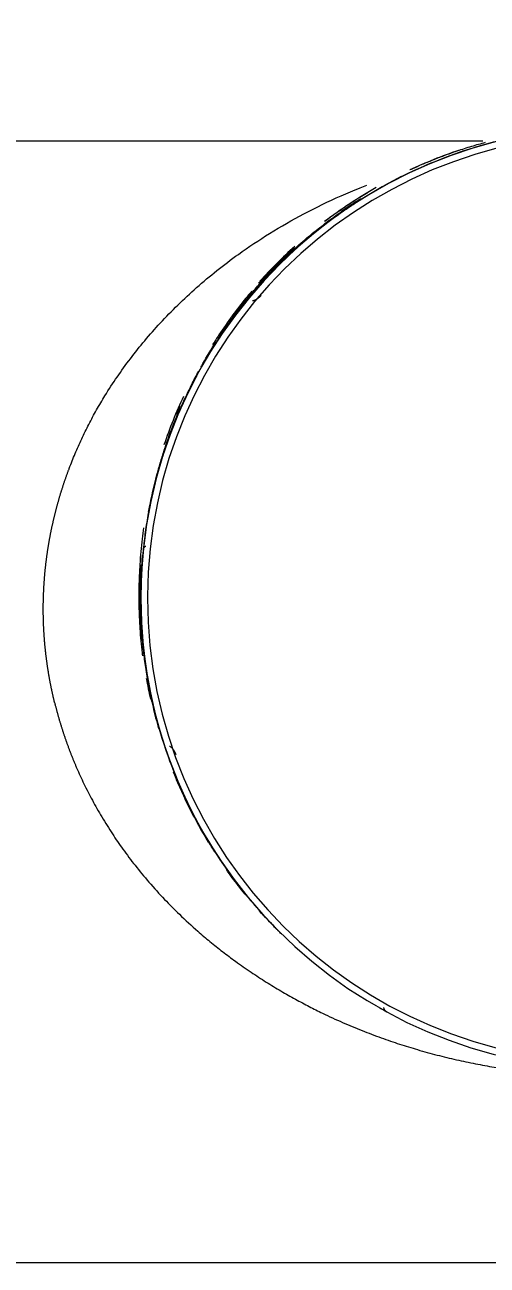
# Model space of a CAD drawing. Extents: x 16539 to 19738, y -91 to 2224.
# Drawn here: x 18653.7 to 18674.3, y 527.4 to 582.8 of the extents above; entities that cross this region are included whole.
import ezdxf

# ---------------------------------------------------------------- set-up
doc = ezdxf.new("R2010")
doc.units = 0
doc.header["$LTSCALE"] = 10
doc.header["$MEASUREMENT"] = 0
doc.header["$PDMODE"] = 3
doc.header["$PDSIZE"] = -10
doc.layers.get('0').update_dxf_attribs({"linetype": 'CONTINUOUS'})
doc.layers.get('DEFPOINTS').update_dxf_attribs({"linetype": 'CONTINUOUS'})
doc.layers.add('1', color=7, linetype='CONTINUOUS')
doc.styles.add('Daelim Dimension', font='NanumGothic.ttf')
doc.dimstyles.new('DEFAULT', dxfattribs={"dimscale": 2, "dimtxt": 2, "dimasz": 2, "dimexe": 0, "dimexo": 2, "dimgap": 1, "dimtad": 1, "dimdec": 1, "dimzin": 9, "dimdsep": 46, "dimtxsty": 'Daelim Dimension', "dimcen": 0.5, "dimclrd": 5, "dimclre": 5, "dimclrt": 256, "dimadec": 1, "dimazin": 0, "dimtfac": 1, "dimtdec": 1, "dimtix": 1, "dimtmove": 0, "dimatfit": 3, "dimfxl": 1, "dimtolj": 1, "dimtzin": 1, "dimlwd": 9, "dimlwe": 9, "dimarcsym": 0})

# ---------------------------------------------------------------- blocks, each defined once
blk = doc.blocks.new('*D14')
at = {"color": 5, "lineweight": 9, "ltscale": 0.5, "transparency": 16777216}
for p, q in [((18666.533, 1362.529), (19008.214, 1362.529)), ((19006.214, 1354.529), (19006.214, 515.69)), ((18840.412, 507.69), (19008.214, 507.69))]:
    blk.add_line(p, q, dxfattribs=at)
at = {"color": 5, "ltscale": 0.5, "transparency": 16777216}
for points in [[(19004.88, 1354.529), (19007.547, 1354.529), (19006.214, 1362.529)], [(19004.88, 515.69), (19007.547, 515.69), (19006.214, 507.69)]]:
    blk.add_solid(points, dxfattribs=at)
at = {"layer": 'DEFPOINTS', "color": 0, "ltscale": 0.5, "transparency": 16777216}
for p in [(18662.533, 1362.529), (18836.412, 507.69), (19006.214, 507.69)]:
    blk.add_point(p, dxfattribs=at)
at = {"color": 7, "ltscale": 0.5, "transparency": 16777216, "insert": (18990.508, 935.109), "char_height": 20, "attachment_point": 5, "rotation": 90, "style": 'Daelim Dimension'}
blk.add_mtext('\\A1;(1140)', dxfattribs=at)
blk = doc.blocks.new('*D26')
at = {"color": 5, "lineweight": 9, "ltscale": 0.5, "transparency": 16777216}
for p, q in [((18623.516, 523.872), (18623.516, 396.36)), ((18817.897, 471.191), (18817.897, 396.36)), ((18631.516, 398.36), (18809.897, 398.36))]:
    blk.add_line(p, q, dxfattribs=at)
at = {"color": 5, "ltscale": 0.5, "transparency": 16777216}
for points in [[(18631.516, 399.693), (18631.516, 397.026), (18623.516, 398.36)], [(18809.897, 399.693), (18809.897, 397.026), (18817.897, 398.36)]]:
    blk.add_solid(points, dxfattribs=at)
at = {"layer": 'DEFPOINTS', "color": 0, "ltscale": 0.5, "transparency": 16777216}
for p in [(18623.516, 527.872), (18817.897, 475.191), (18817.897, 398.36)]:
    blk.add_point(p, dxfattribs=at)
at = {"color": 7, "ltscale": 0.5, "transparency": 16777216, "insert": (18660.351, 411.247), "char_height": 20, "attachment_point": 5, "style": 'Daelim Dimension'}
blk.add_mtext('\\A1;194', dxfattribs=at)

msp = doc.modelspace()

# ---------------------------------------------------------------- linework, layer by layer
at = {"layer": '1', "color": 7, "linetype": 'Continuous', "lineweight": 18}
for p, q in [((18674.148, 577.573), (18652.516, 577.573)), ((18665.107, 542.289), (18665.119, 542.277)), ((18665.122, 542.274), (18665.135, 542.261)), ((18665.138, 542.258), (18665.151, 542.246)), ((18665.17, 542.227), (18665.172, 542.225)), ((18665.173, 542.224), (18665.177, 542.221)), ((18652.516, 527.573), (18701.022, 527.573))]:
    msp.add_line(p, q, dxfattribs=at)
at = {"layer": '1', "color": 7, "linetype": 'Continuous', "lineweight": 13}
msp.add_line((18658.905, 557.19), (18658.901, 557.194), dxfattribs=at)
at = {"layer": '1', "color": 7, "linetype": 'Continuous', "lineweight": 18}
for centre, major_axis, start_param, end_param in [((18679.901, 557.194), (14.728, 14.97), 0.000028, 2.348058), ((18679.905, 557.19), (-14.728, -14.97), 2.348058, 5.485252), ((18679.905, 557.19), (14.518, 14.756), 5.489651, 8.626845), ((18679.9, 557.195), (-14.728, -14.97), 4.102391, 4.227948), ((18679.821, 557.272), (14.728, 14.97), 1.104661, 1.215802), ((18679.9, 557.195), (-14.728, -14.97), 4.308364, 4.416582), ((18679.821, 557.272), (14.728, 14.97), 1.296474, 1.427858), ((18679.9, 557.195), (-14.728, -14.97), 4.496263, 4.596292), ((18679.821, 557.272), (14.728, 14.97), 1.510495, 1.614828), ((18679.9, 557.195), (-14.728, -14.97), 4.675689, 4.732821), ((18679.9, 557.195), (-14.728, -14.97), 4.812218, 4.91225), ((18679.9, 557.195), (-14.728, -14.97), 4.991924, 5.100145), ((18679.821, 557.272), (14.728, 14.97), 1.909525, 2.020658), ((18679.9, 557.195), (-14.728, -14.97), 5.18056, 5.306118), ((18679.9, 557.195), (-14.728, -14.97), 5.388161, 5.489653), ((18679.9, 557.195), (-14.728, -14.97), 5.489653, 5.591146), ((18679.901, 557.194), (14.728, 14.97), 2.348058, 2.354307), ((18679.901, 557.194), (14.728, 14.97), 2.354307, 3.141621), ((18679.905, 557.19), (-14.728, -14.97), 5.485252, 5.489651), ((18679.905, 557.19), (-14.728, -14.97), 5.489651, 8.626845), ((18679.905, 557.19), (-14.518, -14.756), 5.485252, 5.489651), ((18679.905, 557.19), (-14.518, -14.756), 5.489651, 8.626845), ((18679.9, 557.195), (-14.728, -14.97), 5.673187, 5.798745), ((18679.9, 557.195), (-14.728, -14.97), 5.871351, 5.987375), ((18679.9, 557.195), (-14.728, -14.97), 6.059314, 6.167091), ((18679.9, 557.195), (-14.728, -14.97), 6.238764, 6.283185), ((18679.901, 557.194), (14.728, 14.97), 3.403863, 3.421352)]:
    msp.add_ellipse(centre, major_axis=major_axis, ratio=0.999998, start_param=start_param, end_param=end_param, dxfattribs=at)
for points, knots in [([(18674.264, 577.506), (18674.058, 577.451), (18673.636, 577.33), (18673.021, 577.133), (18672.44, 576.927), (18671.92, 576.726), (18671.451, 576.531), (18671.118, 576.384), (18670.941, 576.302), (18670.904, 576.285)], [0, 0, 0, 0, 0.183763, 0.376762, 0.548611, 0.702351, 0.841327, 0.966982, 1, 1, 1, 1]), ([(18673.512, 577.2), (18673.446, 577.179), (18673.299, 577.132), (18673.152, 577.083), (18673.071, 577.056)], [0, 0, 0, 0, 0.442956, 1, 1, 1, 1]), ([(18669.017, 575.268), (18669.001, 575.258), (18668.885, 575.189), (18668.769, 575.118), (18668.67, 575.057)], [0, 0, 0, 0, 0.142469, 1, 1, 1, 1]), ([(18666.384, 573.287), (18666.527, 573.405), (18667.03, 573.812), (18667.714, 574.314), (18668.269, 574.682), (18668.437, 574.79)], [0, 0, 0, 0, 0.220826, 0.767671, 1, 1, 1, 1]), ([(18668.449, 574.917), (18668.437, 574.91), (18668.222, 574.773), (18667.804, 574.494), (18667.368, 574.182), (18667.133, 574.006), (18667.102, 573.983)], [0, 0, 0, 0, 0.027243, 0.47646, 0.930672, 1, 1, 1, 1]), ([(18667.84, 574.445), (18667.986, 574.546), (18668.272, 574.738), (18668.564, 574.923), (18668.706, 575.012)], [0, 0, 0, 0, 0.517402, 1, 1, 1, 1]), ([(18665.016, 572.078), (18665.177, 572.236), (18665.567, 572.61), (18666.19, 573.161), (18666.868, 573.711), (18667.463, 574.156), (18667.834, 574.415), (18667.989, 574.52)], [0, 0, 0, 0, 0.176919, 0.423822, 0.651133, 0.856925, 1, 1, 1, 1]), ([(18666.737, 573.558), (18666.671, 573.506), (18666.529, 573.391), (18666.315, 573.214), (18666.168, 573.089), (18666.095, 573.027)], [0, 0, 0, 0, 0.301383, 0.656479, 1, 1, 1, 1]), ([(18665, 572.093), (18665.034, 572.126), (18665.163, 572.253), (18665.399, 572.479), (18665.619, 572.681), (18665.742, 572.791), (18665.756, 572.804)], [0, 0, 0, 0, 0.136607, 0.522717, 0.944855, 1, 1, 1, 1]), ([(18665.032, 572.062), (18665.285, 572.312), (18665.608, 572.616), (18665.942, 572.909), (18666.007, 572.967)], [0, 0, 0, 0, 0.804397, 1, 1, 1, 1]), ([(18662.304, 568.658), (18662.335, 568.705), (18662.494, 568.95), (18662.785, 569.379), (18663.187, 569.932), (18663.61, 570.475), (18664.072, 571.03), (18664.549, 571.563), (18664.879, 571.907), (18665.032, 572.062)], [0, 0, 0, 0, 0.038112, 0.19721, 0.351641, 0.505177, 0.6698, 0.848777, 1, 1, 1, 1]), ([(18662.943, 569.632), (18662.995, 569.703), (18663.209, 569.995), (18663.576, 570.468), (18664.037, 571.022), (18664.464, 571.501), (18664.787, 571.844), (18664.969, 572.03), (18665.016, 572.078)], [0, 0, 0, 0, 0.082144, 0.335062, 0.55708, 0.755645, 0.936626, 1, 1, 1, 1]), ([(18664.632, 571.614), (18664.661, 571.645), (18664.748, 571.738), (18664.887, 571.882), (18664.997, 571.995), (18665.048, 572.047)], [0, 0, 0, 0, 0.212214, 0.6352, 1, 1, 1, 1]), ([(18664.731, 571.849), (18664.749, 571.868), (18664.788, 571.908), (18664.829, 571.95), (18664.862, 571.983), (18664.873, 571.995), (18664.895, 572.017), (18664.906, 572.028), (18664.94, 572.062), (18664.962, 572.085), (18664.985, 572.108)], [0, 0, 0, 0, 0.25, 0.5, 0.5, 0.625, 0.625, 0.75, 0.75, 1, 1, 1, 1]), ([(18665.251, 572.282), (18665.234, 572.266), (18665.2, 572.233), (18665.148, 572.182), (18665.095, 572.13), (18665.042, 572.077), (18664.988, 572.023), (18664.953, 571.987), (18664.935, 571.97)], [0, 0, 0, 0, 0.158798, 0.325699, 0.48999, 0.66113, 0.832197, 1, 1, 1, 1]), ([(18664.985, 572.108), (18665.018, 572.141), (18665.05, 572.172), (18665.097, 572.219), (18665.113, 572.234), (18665.136, 572.257), (18665.144, 572.265), (18665.159, 572.279), (18665.166, 572.287), (18665.203, 572.323), (18665.231, 572.35), (18665.263, 572.381), (18665.27, 572.387), (18665.282, 572.399), (18665.3, 572.417), (18665.317, 572.433), (18665.328, 572.443)], [0, 0, 0, 0, 0.25, 0.25, 0.375, 0.375, 0.4375, 0.4375, 0.5, 0.5, 0.75, 0.75, 0.8125, 0.8125, 0.875, 1, 1, 1, 1]), ([(18665.048, 572.047), (18665.074, 572.073), (18665.162, 572.159), (18665.306, 572.297), (18665.424, 572.409), (18665.481, 572.462)], [0, 0, 0, 0, 0.184791, 0.613826, 1, 1, 1, 1]), ([(18664.5, 571.616), (18664.401, 571.508), (18664.284, 571.38), (18664.169, 571.251), (18664.151, 571.23)], [0, 0, 0, 0, 0.835725, 1, 1, 1, 1]), ([(18663.847, 570.878), (18663.756, 570.77), (18663.454, 570.405), (18662.953, 569.756), (18662.472, 569.066), (18662.194, 568.634), (18662.102, 568.488)], [0, 0, 0, 0, 0.136622, 0.460764, 0.817053, 1, 1, 1, 1]), ([(18664.068, 570.999), (18664.003, 570.924), (18663.873, 570.77), (18663.696, 570.556), (18663.584, 570.417), (18663.537, 570.358)], [0, 0, 0, 0, 0.356506, 0.727967, 1, 1, 1, 1]), ([(18664.27, 570.689), (18664.247, 570.663), (18664.224, 570.638), (18664.169, 570.588), (18664.137, 570.563), (18664.086, 570.529), (18664.068, 570.518), (18664.032, 570.498), (18664.014, 570.489), (18663.986, 570.478), (18663.977, 570.474), (18663.958, 570.467), (18663.949, 570.464), (18663.922, 570.456), (18663.904, 570.452), (18663.886, 570.45)], [0, 0, 0, 0, 0.217502, 0.217502, 0.478335, 0.478335, 0.608751, 0.608751, 0.739167, 0.739167, 0.804375, 0.804375, 0.869584, 0.869584, 1, 1, 1, 1]), ([(18662.358, 568.78), (18662.501, 568.999), (18662.694, 569.284), (18662.894, 569.564), (18662.943, 569.632)], [0, 0, 0, 0, 0.75496, 1, 1, 1, 1]), ([(18661.593, 567.512), (18661.62, 567.56), (18661.825, 567.926), (18662.046, 568.293), (18662.246, 568.607), (18662.252, 568.616)], [0, 0, 0, 0, 0.127581, 0.972754, 1, 1, 1, 1]), ([(18660.473, 565.169), (18660.558, 565.381), (18660.78, 565.905), (18661.119, 566.621), (18661.378, 567.118), (18661.486, 567.318)], [0, 0, 0, 0, 0.282458, 0.707822, 1, 1, 1, 1]), ([(18659.253, 561.027), (18659.271, 561.129), (18659.319, 561.382), (18659.404, 561.791), (18659.513, 562.264), (18659.642, 562.765), (18659.794, 563.302), (18659.976, 563.882), (18660.194, 564.512), (18660.427, 565.12), (18660.593, 565.516), (18660.668, 565.689)], [0, 0, 0, 0, 0.059367, 0.149663, 0.244902, 0.348022, 0.460803, 0.585401, 0.72379, 0.87819, 1, 1, 1, 1]), ([(18659.993, 563.886), (18659.985, 563.863), (18659.952, 563.762), (18659.919, 563.661), (18659.895, 563.583)], [0, 0, 0, 0, 0.234088, 1, 1, 1, 1]), ([(18659.559, 562.469), (18659.537, 562.384), (18659.444, 562.009), (18659.298, 561.341), (18659.147, 560.477), (18659.058, 559.802), (18659.018, 559.424), (18659.008, 559.322)], [0, 0, 0, 0, 0.084997, 0.375745, 0.657127, 0.908249, 1, 1, 1, 1]), ([(18658.877, 558.699), (18658.889, 558.89), (18658.918, 559.268), (18658.975, 559.813), (18659.021, 560.166), (18659.045, 560.333)], [0, 0, 0, 0, 0.350179, 0.693575, 1, 1, 1, 1]), ([(18659.026, 559.401), (18659.028, 559.406), (18659.03, 559.412), (18659.037, 559.427), (18659.042, 559.436), (18659.051, 559.449), (18659.054, 559.453), (18659.06, 559.461), (18659.069, 559.472), (18659.079, 559.482), (18659.094, 559.493), (18659.101, 559.498), (18659.116, 559.507), (18659.124, 559.51), (18659.132, 559.513)], [0, 0, 0, 0, 0.101933, 0.101933, 0.281546, 0.281546, 0.371353, 0.371353, 0.46116, 0.640773, 0.640773, 0.820387, 0.820387, 1, 1, 1, 1]), ([(18658.868, 558.674), (18658.865, 558.628), (18658.851, 558.397), (18658.834, 557.999), (18658.826, 557.554), (18658.827, 557.292), (18658.827, 557.198)], [0, 0, 0, 0, 0.094873, 0.467801, 0.8083, 1, 1, 1, 1]), ([(18658.966, 559.08), (18658.949, 558.88), (18658.921, 558.49), (18658.897, 557.926), (18658.89, 557.501), (18658.89, 557.266), (18658.89, 557.204)], [0, 0, 0, 0, 0.318604, 0.624197, 0.900894, 1, 1, 1, 1]), ([(18658.827, 557.198), (18658.827, 557.193), (18658.827, 557.188), (18658.827, 557.179), (18658.827, 557.175), (18658.827, 557.167), (18658.827, 557.164), (18658.827, 557.158), (18658.827, 557.155), (18658.827, 557.153)], [0, 0, 0, 0, 0.25, 0.25, 0.5, 0.5, 0.75, 0.75, 1, 1, 1, 1]), ([(18658.843, 557.182), (18658.843, 557.177), (18658.843, 557.172), (18658.843, 557.163), (18658.843, 557.159), (18658.843, 557.152), (18658.843, 557.148), (18658.843, 557.142), (18658.843, 557.139), (18658.843, 557.137)], [0, 0, 0, 0, 0.25, 0.25, 0.5, 0.5, 0.75, 0.75, 1, 1, 1, 1]), ([(18658.843, 557.137), (18658.844, 556.767), (18658.854, 556.397), (18658.888, 555.776), (18658.906, 555.525), (18658.929, 555.274)], [0, 0, 0, 0, 0.595704, 0.595704, 1, 1, 1, 1]), ([(18658.859, 557.166), (18658.859, 557.161), (18658.859, 557.157), (18658.859, 557.148), (18658.859, 557.144), (18658.859, 557.136), (18658.859, 557.133), (18658.859, 557.126), (18658.859, 557.124), (18658.859, 557.122)], [0, 0, 0, 0, 0.25, 0.25, 0.5, 0.5, 0.75, 0.75, 1, 1, 1, 1]), ([(18658.89, 557.204), (18658.89, 557.18), (18658.89, 556.988), (18658.894, 556.624), (18658.913, 556.092), (18658.949, 555.515), (18659.007, 554.877), (18659.095, 554.172), (18659.22, 553.394), (18659.393, 552.536), (18659.564, 551.849), (18659.677, 551.448), (18659.702, 551.36)], [0, 0, 0, 0, 0.012498, 0.098536, 0.187365, 0.286051, 0.394915, 0.515182, 0.64791, 0.79417, 0.955041, 1, 1, 1, 1]), ([(18658.99, 554.626), (18658.985, 554.667), (18658.958, 554.888), (18658.917, 555.29), (18658.889, 555.651), (18658.877, 555.832)], [0, 0, 0, 0, 0.102852, 0.550433, 1, 1, 1, 1]), ([(18659.895, 550.807), (18660.019, 550.416), (18660.176, 549.968), (18660.345, 549.53), (18660.371, 549.465)], [0, 0, 0, 0, 0.851789, 1, 1, 1, 1]), ([(18660.187, 550.598), (18660.202, 550.589), (18660.218, 550.579), (18660.24, 550.561), (18660.248, 550.555), (18660.263, 550.542), (18660.27, 550.535), (18660.292, 550.514), (18660.306, 550.499), (18660.332, 550.467), (18660.345, 550.451), (18660.363, 550.425), (18660.369, 550.417), (18660.38, 550.399), (18660.385, 550.39), (18660.401, 550.363), (18660.411, 550.345), (18660.438, 550.29), (18660.453, 550.251), (18660.466, 550.212)], [0, 0, 0, 0, 0.125168, 0.125168, 0.187752, 0.187752, 0.250336, 0.250336, 0.375504, 0.375504, 0.500672, 0.500672, 0.563256, 0.563256, 0.62584, 0.62584, 0.751008, 0.751008, 1, 1, 1, 1]), ([(18660.345, 549.449), (18660.383, 549.354), (18660.527, 548.999), (18660.789, 548.402), (18661.144, 547.673), (18661.511, 546.988), (18661.771, 546.542), (18661.905, 546.322), (18661.908, 546.318)], [0, 0, 0, 0, 0.090793, 0.338958, 0.570356, 0.789329, 0.995553, 1, 1, 1, 1]), ([(18661.445, 547.165), (18661.4, 547.248), (18661.356, 547.332), (18661.147, 547.729), (18660.99, 548.048), (18660.69, 548.7), (18660.547, 549.032), (18660.411, 549.372)], [0, 0, 0, 0, 0.118652, 0.118652, 0.559326, 0.559326, 1, 1, 1, 1]), ([(18662.206, 545.875), (18662.076, 546.079), (18661.948, 546.287), (18661.735, 546.647), (18661.619, 546.849), (18661.506, 547.054), (18661.478, 547.106)], [0, 0, 0, 0, 0.513279, 0.513279, 0.878342, 1, 1, 1, 1]), ([(18663.541, 544.01), (18663.443, 544.13), (18663.163, 544.482), (18662.894, 544.843), (18662.722, 545.084)], [0, 0, 0, 0, 0.344417, 1, 1, 1, 1]), ([(18663.599, 543.949), (18663.594, 543.955), (18663.589, 543.961), (18663.529, 544.036), (18663.473, 544.105), (18663.418, 544.175)], [0, 0, 0, 0, 0.076112, 0.076112, 1, 1, 1, 1]), ([(18663.537, 544.032), (18663.588, 543.968), (18663.702, 543.828), (18663.879, 543.616), (18664.005, 543.469), (18664.068, 543.398)], [0, 0, 0, 0, 0.297796, 0.654654, 1, 1, 1, 1]), ([(18664.538, 542.874), (18664.438, 542.98), (18664.34, 543.087), (18664.206, 543.237), (18664.169, 543.279), (18664.132, 543.321)], [0, 0, 0, 0, 0.722281, 0.722281, 1, 1, 1, 1]), ([(18664.731, 542.669), (18664.749, 542.65), (18664.788, 542.61), (18664.829, 542.568), (18664.862, 542.534), (18664.873, 542.523), (18664.895, 542.501), (18664.906, 542.49), (18664.94, 542.456), (18664.962, 542.433), (18664.985, 542.41)], [0, 0, 0, 0, 0.25, 0.5, 0.5, 0.625, 0.625, 0.75, 0.75, 1, 1, 1, 1]), ([(18664.968, 542.428), (18664.964, 542.432), (18664.961, 542.435), (18664.955, 542.441), (18664.952, 542.444), (18664.946, 542.45), (18664.944, 542.452), (18664.939, 542.456), (18664.938, 542.458), (18664.936, 542.46)], [0, 0, 0, 0, 0.25, 0.25, 0.5, 0.5, 0.75, 0.75, 1, 1, 1, 1]), ([(18664.983, 542.413), (18664.98, 542.416), (18664.977, 542.419), (18664.97, 542.426), (18664.968, 542.429), (18664.962, 542.434), (18664.96, 542.436), (18664.955, 542.441), (18664.954, 542.443), (18664.952, 542.444)], [0, 0, 0, 0, 0.25, 0.25, 0.5, 0.5, 0.75, 0.75, 1, 1, 1, 1]), ([(18664.999, 542.397), (18664.996, 542.401), (18664.992, 542.404), (18664.986, 542.41), (18664.983, 542.413), (18664.978, 542.418), (18664.976, 542.421), (18664.971, 542.425), (18664.969, 542.427), (18664.968, 542.429)], [0, 0, 0, 0, 0.25, 0.25, 0.5, 0.5, 0.75, 0.75, 1, 1, 1, 1]), ([(18664.985, 542.41), (18665.018, 542.377), (18665.05, 542.345), (18665.09, 542.306), (18665.099, 542.297), (18665.108, 542.288)], [0, 0, 0, 0, 0.780602, 0.780602, 1, 1, 1, 1]), ([(18665.17, 542.227), (18665.127, 542.27), (18665.07, 542.326), (18665.013, 542.383), (18664.999, 542.397)], [0, 0, 0, 0, 0.757902, 1, 1, 1, 1]), ([(18669.874, 538.743), (18669.854, 538.753), (18669.836, 538.766), (18669.811, 538.787), (18669.803, 538.795), (18669.789, 538.811), (18669.783, 538.819), (18669.775, 538.831), (18669.772, 538.836), (18669.767, 538.844), (18669.76, 538.857), (18669.755, 538.87), (18669.75, 538.888), (18669.748, 538.897), (18669.745, 538.914), (18669.745, 538.922), (18669.745, 538.931)], [0, 0, 0, 0, 0.25, 0.25, 0.375, 0.375, 0.5, 0.5, 0.5625, 0.5625, 0.625, 0.75, 0.75, 0.875, 0.875, 1, 1, 1, 1])]:
    msp.add_open_spline(points, degree=3, knots=knots, dxfattribs=at)
at = {"layer": '1', "color": 7, "linetype": 'Continuous', "lineweight": 13}
for points, knots in [([(18654.555, 556.701), (18654.555, 556.721), (18654.555, 556.76), (18654.555, 556.819), (18654.556, 556.879), (18654.556, 556.938), (18654.557, 556.997), (18654.558, 557.056), (18654.56, 557.116), (18654.561, 557.175), (18654.563, 557.234), (18654.565, 557.293), (18654.567, 557.353), (18654.569, 557.412), (18654.572, 557.471), (18654.575, 557.53), (18654.577, 557.59), (18654.581, 557.649), (18654.584, 557.708), (18654.587, 557.767), (18654.591, 557.827), (18654.595, 557.886), (18654.599, 557.945), (18654.604, 558.004), (18654.608, 558.064), (18654.613, 558.123), (18654.618, 558.182), (18654.623, 558.241), (18654.628, 558.3), (18654.634, 558.36), (18654.64, 558.419), (18654.646, 558.478), (18654.652, 558.537), (18654.658, 558.596), (18654.665, 558.655), (18654.671, 558.715), (18654.678, 558.774), (18654.686, 558.833), (18654.693, 558.892), (18654.701, 558.951), (18654.708, 559.01), (18654.716, 559.069), (18654.724, 559.128), (18654.733, 559.187), (18654.741, 559.246), (18654.75, 559.305), (18654.759, 559.364), (18654.768, 559.423), (18654.778, 559.482), (18654.787, 559.541), (18654.797, 559.6), (18654.807, 559.659), (18654.817, 559.718), (18654.828, 559.777), (18654.838, 559.836), (18654.849, 559.895), (18654.86, 559.953), (18654.872, 560.012), (18654.883, 560.071), (18654.895, 560.13), (18654.906, 560.189), (18654.918, 560.247), (18654.931, 560.306), (18654.943, 560.365), (18654.956, 560.423), (18654.969, 560.482), (18654.982, 560.541), (18654.995, 560.599), (18655.008, 560.658), (18655.022, 560.717), (18655.036, 560.775), (18655.05, 560.834), (18655.064, 560.892), (18655.079, 560.951), (18655.093, 561.009), (18655.108, 561.067), (18655.123, 561.126), (18655.138, 561.184), (18655.154, 561.242), (18655.17, 561.301), (18655.186, 561.359), (18655.202, 561.417), (18655.218, 561.475), (18655.234, 561.534), (18655.251, 561.592), (18655.268, 561.65), (18655.285, 561.708), (18655.302, 561.766), (18655.32, 561.824), (18655.338, 561.882), (18655.355, 561.94), (18655.374, 561.998), (18655.392, 562.056), (18655.41, 562.114), (18655.429, 562.172), (18655.448, 562.229), (18655.467, 562.287), (18655.486, 562.345), (18655.506, 562.403), (18655.526, 562.46), (18655.546, 562.518), (18655.566, 562.575), (18655.586, 562.633), (18655.607, 562.69), (18655.627, 562.748), (18655.648, 562.805), (18655.669, 562.863), (18655.691, 562.92), (18655.789, 563.181), (18655.974, 563.644), (18656.266, 564.299), (18656.585, 564.948), (18656.931, 565.59), (18657.348, 566.298), (18657.847, 567.066), (18658.439, 567.885), (18659.081, 568.688), (18659.786, 569.487), (18660.557, 570.278), (18661.398, 571.058), (18662.299, 571.813), (18663.38, 572.63), (18664.67, 573.49), (18666.198, 574.364), (18667.552, 575.02), (18668.495, 575.419), (18668.878, 575.571), (18668.977, 575.61)], [0, 0, 0, 0, 0.002021, 0.004043, 0.006066, 0.00809, 0.010114, 0.01214, 0.014167, 0.016195, 0.018224, 0.020255, 0.022286, 0.024319, 0.026352, 0.028387, 0.030423, 0.032461, 0.0345, 0.03654, 0.038581, 0.040624, 0.042668, 0.044713, 0.04676, 0.048809, 0.050858, 0.05291, 0.054963, 0.057017, 0.059073, 0.06113, 0.063189, 0.06525, 0.067312, 0.069376, 0.071442, 0.073509, 0.075578, 0.077649, 0.079721, 0.081795, 0.083872, 0.08595, 0.088029, 0.090111, 0.092195, 0.09428, 0.096367, 0.098457, 0.100548, 0.102641, 0.104737, 0.106834, 0.108934, 0.111035, 0.113139, 0.115244, 0.117352, 0.119462, 0.121574, 0.123689, 0.125805, 0.127924, 0.130045, 0.132169, 0.134295, 0.136423, 0.138553, 0.140686, 0.142821, 0.144958, 0.147098, 0.14924, 0.151385, 0.153532, 0.155682, 0.157834, 0.159989, 0.162147, 0.164307, 0.166469, 0.168634, 0.170802, 0.172972, 0.175145, 0.177321, 0.179499, 0.181681, 0.183864, 0.186051, 0.188241, 0.190433, 0.192628, 0.194826, 0.197026, 0.19923, 0.201436, 0.203646, 0.205858, 0.208073, 0.210291, 0.212512, 0.214736, 0.216963, 0.219193, 0.221426, 0.223663, 0.225902, 0.252026, 0.278636, 0.305757, 0.333409, 0.361615, 0.400098, 0.439764, 0.480653, 0.522803, 0.568457, 0.615844, 0.664995, 0.715939, 0.787741, 0.86408, 0.944999, 0.985888, 1, 1, 1, 1]), ([(18655.061, 552.534), (18655.056, 552.552), (18655.047, 552.589), (18655.034, 552.644), (18655.021, 552.699), (18655.008, 552.754), (18654.995, 552.809), (18654.983, 552.864), (18654.971, 552.919), (18654.959, 552.974), (18654.947, 553.029), (18654.935, 553.085), (18654.923, 553.14), (18654.912, 553.195), (18654.901, 553.25), (18654.89, 553.305), (18654.879, 553.361), (18654.868, 553.416), (18654.858, 553.471), (18654.847, 553.527), (18654.837, 553.582), (18654.827, 553.637), (18654.817, 553.693), (18654.808, 553.748), (18654.798, 553.804), (18654.789, 553.859), (18654.78, 553.915), (18654.771, 553.97), (18654.762, 554.025), (18654.754, 554.081), (18654.745, 554.137), (18654.737, 554.192), (18654.729, 554.248), (18654.721, 554.303), (18654.714, 554.359), (18654.706, 554.414), (18654.699, 554.47), (18654.692, 554.525), (18654.685, 554.581), (18654.678, 554.637), (18654.672, 554.692), (18654.665, 554.748), (18654.659, 554.804), (18654.653, 554.859), (18654.647, 554.915), (18654.642, 554.971), (18654.636, 555.026), (18654.631, 555.082), (18654.626, 555.138), (18654.621, 555.194), (18654.616, 555.249), (18654.611, 555.305), (18654.607, 555.361), (18654.603, 555.417), (18654.599, 555.472), (18654.595, 555.528), (18654.591, 555.584), (18654.588, 555.64), (18654.584, 555.696), (18654.581, 555.751), (18654.578, 555.807), (18654.575, 555.863), (18654.573, 555.919), (18654.57, 555.975), (18654.568, 556.031), (18654.566, 556.086), (18654.564, 556.142), (18654.562, 556.198), (18654.561, 556.254), (18654.559, 556.31), (18654.558, 556.366), (18654.557, 556.421), (18654.556, 556.477), (18654.556, 556.533), (18654.555, 556.589), (18654.555, 556.645), (18654.555, 556.682), (18654.555, 556.701)], [0, 0, 0, 0, 0.013392, 0.026779, 0.040161, 0.053538, 0.066912, 0.08028, 0.093645, 0.107005, 0.120361, 0.133714, 0.147063, 0.160408, 0.17375, 0.187089, 0.200424, 0.213757, 0.227086, 0.240413, 0.253737, 0.267059, 0.280379, 0.293696, 0.307011, 0.320325, 0.333636, 0.346946, 0.360255, 0.373562, 0.386868, 0.400173, 0.413477, 0.42678, 0.440082, 0.453384, 0.466686, 0.479987, 0.493288, 0.506589, 0.51989, 0.533192, 0.546494, 0.559797, 0.5731, 0.586404, 0.599709, 0.613015, 0.626323, 0.639632, 0.652942, 0.666254, 0.679568, 0.692884, 0.706202, 0.719522, 0.732845, 0.74617, 0.759497, 0.772828, 0.786161, 0.799497, 0.812837, 0.82618, 0.839526, 0.852876, 0.866229, 0.879587, 0.892948, 0.906314, 0.919684, 0.933058, 0.946437, 0.95982, 0.973208, 0.986602, 1, 1, 1, 1]), ([(18655.061, 552.534), (18655.066, 552.513), (18655.076, 552.472), (18655.091, 552.41), (18655.107, 552.348), (18655.123, 552.285), (18655.14, 552.223), (18655.156, 552.161), (18655.173, 552.099), (18655.19, 552.036), (18655.207, 551.974), (18655.225, 551.911), (18655.243, 551.849), (18655.261, 551.786), (18655.279, 551.723), (18655.298, 551.66), (18655.317, 551.598), (18655.336, 551.535), (18655.356, 551.472), (18655.375, 551.409), (18655.395, 551.346), (18655.416, 551.283), (18655.436, 551.219), (18655.457, 551.156), (18655.478, 551.093), (18655.499, 551.03), (18655.521, 550.966), (18655.543, 550.903), (18655.565, 550.839), (18655.588, 550.776), (18655.61, 550.712), (18655.633, 550.649), (18655.657, 550.585), (18655.68, 550.522), (18655.704, 550.458), (18655.728, 550.394), (18655.753, 550.33), (18655.777, 550.267), (18655.802, 550.203), (18655.827, 550.139), (18655.853, 550.075), (18655.879, 550.011), (18655.905, 549.948), (18655.931, 549.884), (18655.958, 549.82), (18655.985, 549.756), (18656.012, 549.692), (18656.135, 549.408), (18656.368, 548.898), (18656.743, 548.166), (18657.165, 547.42), (18657.622, 546.692), (18658.117, 545.972), (18658.659, 545.253), (18659.277, 544.504), (18659.937, 543.776), (18660.662, 543.046), (18661.34, 542.423), (18661.987, 541.874), (18662.548, 541.426), (18663.046, 541.054), (18663.47, 540.752), (18663.814, 540.516), (18664.155, 540.29), (18664.491, 540.075), (18664.823, 539.87), (18665.151, 539.674), (18665.473, 539.488), (18665.791, 539.311), (18666.103, 539.142), (18666.41, 538.982), (18666.71, 538.829), (18667.202, 538.588), (18667.884, 538.274), (18668.756, 537.91), (18669.606, 537.588), (18670.431, 537.305), (18671.262, 537.048), (18672.106, 536.815), (18672.968, 536.605), (18673.819, 536.426), (18674.658, 536.275), (18675.261, 536.184), (18675.63, 536.134), (18675.77, 536.116), (18675.91, 536.098), (18676.025, 536.084), (18676.094, 536.076), (18676.116, 536.074)], [0, 0, 0, 0, 0.002184, 0.004374, 0.006568, 0.008766, 0.01097, 0.013178, 0.015391, 0.017608, 0.019831, 0.022058, 0.02429, 0.026526, 0.028767, 0.031013, 0.033264, 0.03552, 0.03778, 0.040045, 0.042315, 0.044589, 0.046869, 0.049153, 0.051442, 0.053735, 0.056034, 0.058337, 0.060645, 0.062958, 0.065275, 0.067598, 0.069925, 0.072257, 0.074594, 0.076936, 0.079282, 0.081634, 0.08399, 0.086351, 0.088718, 0.091089, 0.093464, 0.095845, 0.098231, 0.100621, 0.103017, 0.105417, 0.132596, 0.161072, 0.190858, 0.221968, 0.251005, 0.282651, 0.316934, 0.353883, 0.387144, 0.426762, 0.452439, 0.478176, 0.503975, 0.519253, 0.534214, 0.548857, 0.56318, 0.577182, 0.590861, 0.604216, 0.617245, 0.629946, 0.642319, 0.654362, 0.666074, 0.701024, 0.734615, 0.766828, 0.79763, 0.826995, 0.858663, 0.889632, 0.919904, 0.949446, 0.978225, 0.983102, 0.987974, 0.992843, 0.997707, 1, 1, 1, 1])]:
    msp.add_open_spline(points, degree=3, knots=knots, dxfattribs=at)
at = {"layer": '1', "color": 7, "linetype": 'Continuous', "lineweight": 18}
for points in [[(18665.478, 572.593), (18665.422, 572.541), (18665.31, 572.435), (18665.145, 572.275), (18665.036, 572.166), (18664.981, 572.112)], [(18664.981, 572.112), (18664.927, 572.058), (18664.819, 571.949), (18664.658, 571.783), (18664.553, 571.672), (18664.5, 571.616)], [(18660.633, 565.748), (18660.579, 565.624), (18660.526, 565.5), (18660.475, 565.376)], [(18658.877, 555.832), (18658.875, 555.857), (18658.871, 555.918), (18658.864, 556.037), (18658.857, 556.181), (18658.849, 556.348), (18658.842, 556.532), (18658.836, 556.732), (18658.832, 556.944), (18658.829, 557.162), (18658.83, 557.382), (18658.832, 557.6), (18658.836, 557.81), (18658.842, 558.01), (18658.849, 558.194), (18658.857, 558.359), (18658.865, 558.501), (18658.872, 558.616), (18658.875, 558.675), (18658.877, 558.699)], [(18658.893, 555.816), (18658.891, 555.842), (18658.887, 555.902), (18658.88, 556.021), (18658.872, 556.166), (18658.865, 556.332), (18658.858, 556.517), (18658.852, 556.717), (18658.847, 556.928), (18658.845, 557.146), (18658.845, 557.366), (18658.848, 557.584), (18658.852, 557.795), (18658.858, 557.994), (18658.865, 558.178), (18658.873, 558.343), (18658.881, 558.486), (18658.888, 558.601), (18658.891, 558.659), (18658.893, 558.684)], [(18658.909, 555.801), (18658.907, 555.826), (18658.903, 555.886), (18658.896, 556.006), (18658.888, 556.15), (18658.881, 556.317), (18658.873, 556.501), (18658.868, 556.701), (18658.863, 556.913), (18658.861, 557.131), (18658.861, 557.351), (18658.864, 557.568), (18658.868, 557.779), (18658.874, 557.979), (18658.881, 558.163), (18658.889, 558.328), (18658.897, 558.47), (18658.903, 558.585), (18658.907, 558.643), (18658.909, 558.668)], [(18658.94, 555.769), (18658.939, 555.795), (18658.935, 555.855), (18658.928, 555.974), (18658.92, 556.119), (18658.912, 556.285), (18658.905, 556.47), (18658.899, 556.67), (18658.895, 556.882), (18658.893, 557.1), (18658.893, 557.32), (18658.895, 557.537), (18658.9, 557.748), (18658.906, 557.947), (18658.913, 558.132), (18658.921, 558.297), (18658.928, 558.439), (18658.935, 558.554), (18658.939, 558.612), (18658.94, 558.637)], [(18658.827, 557.153), (18658.828, 556.743), (18658.841, 556.332), (18658.865, 555.921)], [(18659.149, 553.61), (18659.201, 553.305), (18659.262, 552.999), (18659.329, 552.693)], [(18664.391, 543.028), (18664.325, 543.1), (18664.259, 543.172), (18664.194, 543.245)], [(18664.968, 542.429), (18664.817, 542.581), (18664.668, 542.737), (18664.522, 542.894)], [(18664.936, 542.46), (18664.893, 542.504), (18664.85, 542.548), (18664.807, 542.592)]]:
    msp.add_open_spline(points, degree=3, dxfattribs=at)

# ---------------------------------------------------------------- dimensions: what is measured, and where the dimension line sits
at = {"color": 5, "ltscale": 0.5}
dim = msp.add_linear_dim(base=(19006.214, 507.69), p1=(18662.533, 1362.529), p2=(18836.412, 507.69), angle=90, text='(1140)', dimstyle='DEFAULT', override={"dimtxt": 10, "dimasz": 4, "dimexe": 1, "dimdec": 0, "dimclrt": 7}, dxfattribs=at)
dim.commit()
dim.dimension.update_dxf_attribs({"geometry": '*D14', "text_midpoint": (18990.508, 935.109)})
dim = msp.add_linear_dim(base=(18817.897, 398.36), p1=(18623.516, 527.872), p2=(18817.897, 475.191), dimstyle='DEFAULT', override={"dimtxt": 10, "dimasz": 4, "dimexe": 1, "dimdec": 0, "dimclrt": 7}, dxfattribs=at)
dim.commit()
dim.dimension.update_dxf_attribs({"geometry": '*D26', "text_midpoint": (18660.351, 398.36), "dimtype": 160})

doc.saveas('drawing.dxf')
